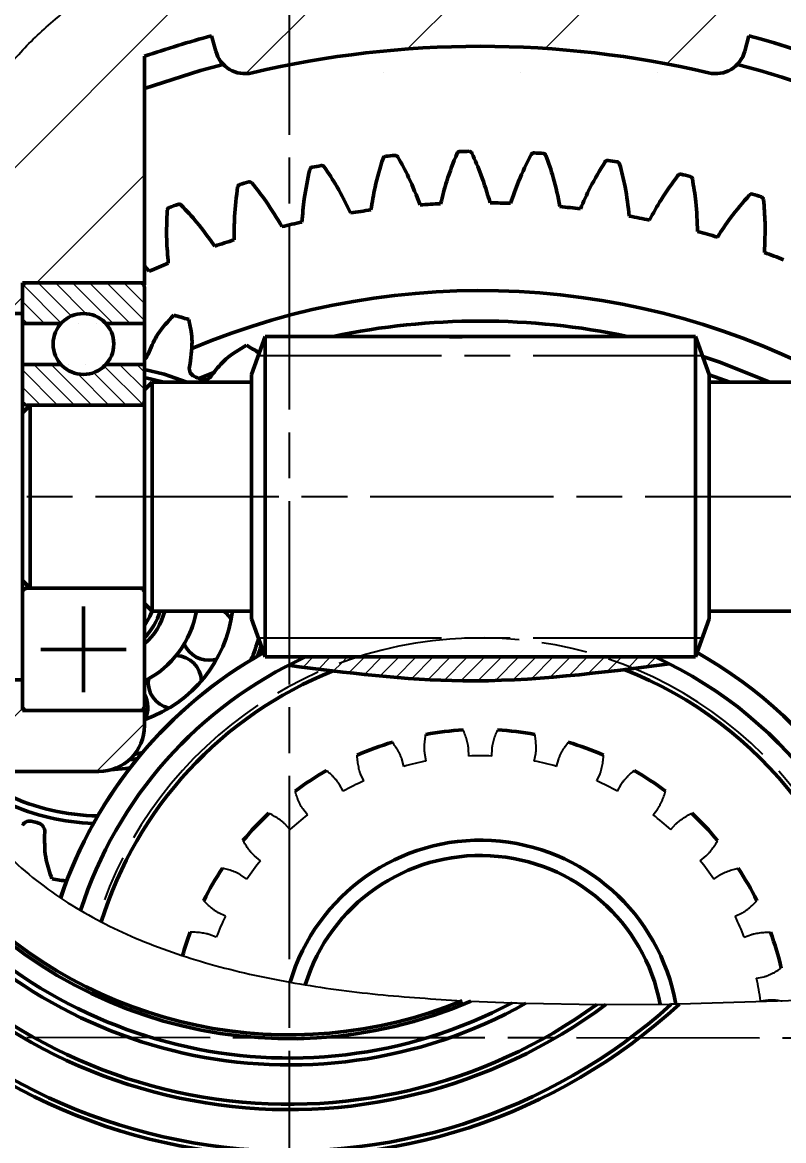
# Model space of a CAD drawing. Header units: millimetres. Extents: x 3338 to 4235, y 1659 to 2315.
# Drawn here: x 3585.8 to 3635.6, y 1794.8 to 1868.1 of the extents above; entities that cross this region are included whole.
import ezdxf

# ---------------------------------------------------------------- set-up
doc = ezdxf.new("R2010")
doc.units = ezdxf.units.MM
doc.linetypes.add('AM_ISO08W050', pattern=[18, 12, -1.5, 3, -1.5])
for name, color, linetype, lineweight in [('AM_5', 3, 'Continuous', 25), ('AM_7', 4, 'AM_ISO08W050', 25), ('AM_BOR', 7, 'Continuous', 50), ('CAXA0', 7, 'Continuous', 70), ('剖面线', 5, 'Continuous', 20)]:
    doc.layers.add(name, color=color, linetype=linetype, lineweight=lineweight)
doc.styles.add('工程字', font='gbenor.shx', dxfattribs={"width": 0.707, "bigfont": 'hztxt.shx'})
doc.dimstyles.new('AM_GB$0', dxfattribs={"dimtxt": 3.5, "dimasz": 2.5, "dimexe": 1, "dimexo": 1, "dimgap": 0.5, "dimtad": 1, "dimdsep": 46, "dimtxsty": '工程字', "dimcen": 0, "dimclrd": 256, "dimclre": 256, "dimclrt": 2, "dimadec": 0, "dimazin": 2, "dimtp": 0.1, "dimtm": 0.1, "dimtfac": 0.71, "dimtmove": 0, "dimatfit": 3, "dimfxl": 0, "dimlwd": -1, "dimlwe": -1, "dimarcsym": 0})

# ---------------------------------------------------------------- blocks, each defined once
blk = doc.blocks.new('*D12')
at = {"layer": 'AM_5', "transparency": 16777216}
for p, q in [((3584.774, 1850.988), (3578.852, 1850.988)), ((3579.852, 1848.488), (3579.852, 1825.488)), ((3584.774, 1822.988), (3578.852, 1822.988))]:
    blk.add_line(p, q, dxfattribs=at)
for points in [[(3579.435, 1848.488), (3580.268, 1848.488), (3579.852, 1850.988)], [(3579.435, 1825.488), (3580.268, 1825.488), (3579.852, 1822.988)]]:
    blk.add_solid(points, dxfattribs=at)
at = {"layer": 'Defpoints', "color": 0}
for p in [(3585.774, 1850.988), (3579.852, 1822.988), (3585.774, 1822.988)]:
    blk.add_point(p, dxfattribs=at)
at = {"layer": 'AM_5', "color": 2, "transparency": 16777216, "insert": (3576.852, 1836.988), "char_height": 5, "attachment_point": 5, "rotation": 90, "style": '工程字'}
blk.add_mtext('%%c28{}{\\C2; H7}', dxfattribs=at)
blk = doc.blocks.new('*D15')
at = {"layer": 'AM_5', "transparency": 16777216}
for p, q in [((3451.274, 1802.643), (3451.274, 1908.733)), ((3817.268, 1821.488), (3817.268, 1908.733)), ((3453.774, 1907.733), (3814.768, 1907.733))]:
    blk.add_line(p, q, dxfattribs=at)
for points in [[(3453.774, 1908.15), (3453.774, 1907.317), (3451.274, 1907.733)], [(3814.768, 1908.15), (3814.768, 1907.317), (3817.268, 1907.733)]]:
    blk.add_solid(points, dxfattribs=at)
at = {"layer": 'Defpoints', "color": 0}
for p in [(3817.268, 1907.733), (3817.268, 1820.488), (3451.274, 1801.643)]:
    blk.add_point(p, dxfattribs=at)
at = {"layer": 'AM_5', "color": 2, "transparency": 16777216, "insert": (3630.199, 1910.733), "char_height": 5, "attachment_point": 5, "style": '工程字'}
blk.add_mtext('366', dxfattribs=at)

msp = doc.modelspace()

# ---------------------------------------------------------------- hatches: boundary and pattern name
at = {"layer": '剖面线'}
h = msp.add_hatch(dxfattribs=at)
h.set_pattern_fill('ANSI31', color=256, scale=2, style=0)
h.set_pattern_definition([(45, (2624.3674, 1185.002), (-4.490128, 4.490128), [])])
edge = h.paths.add_edge_path(flags=0)
edge.add_line((3580.774, 1857.275), (3580.774, 1818.691))
edge.add_spline(control_points=[(3580.774, 1818.691), (3581.908, 1816.78), (3583.24, 1815.044), (3584.774, 1813.539)], knot_values=[0.088397, 0.088397, 0.088397, 0.088397, 0.108326, 0.108326, 0.108326, 0.108326], weights=[1, 1, 1, 1], degree=3, periodic=0)
edge.add_line((3584.774, 1813.539), (3584.774, 1818.988))
edge.add_line((3584.774, 1818.988), (3590.774, 1818.988))
edge.add_arc((3590.774, 1821.988), 3, 270, 360)
edge.add_line((3593.774, 1821.988), (3593.774, 1822.988))
edge.add_line((3593.774, 1822.988), (3585.774, 1822.988))
edge.add_line((3585.774, 1822.988), (3585.774, 1824.988))
edge.add_line((3585.774, 1824.988), (3583.774, 1824.988))
edge.add_line((3583.774, 1824.988), (3583.774, 1848.988))
edge.add_line((3583.774, 1848.988), (3585.774, 1848.988))
edge.add_line((3585.774, 1848.988), (3585.774, 1850.988))
edge.add_line((3585.774, 1850.988), (3593.774, 1850.988))
edge.add_line((3593.774, 1850.988), (3593.774, 1865.831))
edge.add_arc((3615.774, 1801.488), 68, 105, 108.8765, ccw=False)
edge.add_line((3598.174, 1867.171), (3598.441, 1866.176))
edge.add_arc((3600.373, 1866.694), 2, 195, 283.28942)
edge.add_arc((3615.774, 1801.488), 65, 76.71058, 103.28942, ccw=False)
edge.add_arc((3631.175, 1866.694), 2, 256.71058, 345)
edge.add_line((3633.107, 1866.176), (3633.374, 1867.171))
edge.add_arc((3615.774, 1801.488), 68, 51.88419, 75, ccw=False)
edge.add_line((3657.747, 1854.988), (3648.774, 1854.988))
edge.add_line((3648.774, 1854.988), (3648.774, 1848.988))
edge.add_line((3648.774, 1848.988), (3653.774, 1848.988))
edge.add_line((3653.774, 1848.988), (3653.774, 1850.988))
edge.add_line((3653.774, 1850.988), (3681.474, 1850.988))
edge.add_line((3681.474, 1850.988), (3681.474, 1851.888))
edge.add_line((3681.474, 1851.888), (3682.974, 1851.888))
edge.add_line((3682.974, 1851.888), (3682.974, 1850.988))
edge.add_line((3682.974, 1850.988), (3686.774, 1850.988))
edge.add_line((3686.774, 1850.988), (3686.774, 1854.988))
edge.add_line((3686.774, 1854.988), (3666.62, 1854.988))
edge.add_arc((3614.774, 1801.488), 74.5, 45.89951, 59.21122)
edge.add_line((3652.909, 1865.488), (3669.603, 1865.488))
edge.add_spline(control_points=[(3669.603, 1865.488), (3652.487, 1868.775), (3628.604, 1876.853), (3592.485, 1875.113), (3582.777, 1863.126), (3580.471, 1858.589)], knot_values=[0.690379, 0.690379, 0.690379, 0.690379, 0.839999, 0.930271, 0.973501, 0.973501, 0.973501, 0.973501], weights=[1, 1, 1, 1, 1, 1], degree=3, periodic=0)
edge.add_arc((3577.774, 1857.275), 3, 0, 25.9685, ccw=False)
h = msp.add_hatch(dxfattribs=at)
h.set_pattern_fill('ANSI31', color=256, scale=0.25, angle=90)
h.set_pattern_definition([(135, (2744.8456, 1452.5553), (-0.561266, -0.561266), [])])
edge = h.paths.add_edge_path()
edge.add_spline(control_points=[(3593.774, 1850.688), (3593.772, 1850.715), (3593.767, 1850.776), (3593.724, 1850.863), (3593.653, 1850.936), (3593.565, 1850.98), (3593.503, 1850.985), (3593.474, 1850.988)], knot_values=[0, 0, 0, 0, 0.173364, 0.388024, 0.602686, 0.817349, 1, 1, 1, 1], degree=3, periodic=0)
edge.add_line((3593.474, 1850.988), (3586.074, 1850.988))
edge.add_spline(control_points=[(3586.074, 1850.988), (3586.058, 1850.987), (3586.009, 1850.985), (3585.929, 1850.957), (3585.848, 1850.894), (3585.793, 1850.808), (3585.775, 1850.734), (3585.774, 1850.694), (3585.774, 1850.688)], knot_values=[0, 0, 0, 0, 0.099601, 0.314257, 0.528911, 0.743572, 0.958229, 1, 1, 1, 1], degree=3, periodic=0)
edge.add_line((3585.774, 1850.688), (3585.774, 1848.988))
edge.add_line((3585.774, 1848.988), (3585.774, 1848.321))
edge.add_line((3585.774, 1848.321), (3588.297, 1848.321))
edge.add_arc((3589.774, 1846.988), 1.99, 42.06856, 137.93144, ccw=False)
edge.add_line((3591.251, 1848.321), (3593.774, 1848.321))
edge.add_line((3593.774, 1848.321), (3593.774, 1850.688))
edge = h.paths.add_edge_path()
edge.add_line((3593.774, 1845.654), (3591.251, 1845.654))
edge.add_arc((3589.774, 1846.988), 1.99, 222.06856, 317.93144, ccw=False)
edge.add_line((3588.297, 1845.654), (3585.774, 1845.654))
edge.add_line((3585.774, 1845.654), (3585.774, 1843.288))
edge.add_spline(control_points=[(3585.774, 1843.288), (3585.775, 1843.266), (3585.779, 1843.21), (3585.815, 1843.125), (3585.883, 1843.049), (3585.973, 1842.998), (3586.04, 1842.991), (3586.074, 1842.988)], knot_values=[0, 0, 0, 0, 0.14166, 0.356349, 0.571042, 0.785732, 1, 1, 1, 1], degree=3, periodic=0)
edge.add_line((3586.074, 1842.988), (3593.474, 1842.988))
edge.add_spline(control_points=[(3593.474, 1842.988), (3593.485, 1842.988), (3593.529, 1842.99), (3593.605, 1843.012), (3593.689, 1843.07), (3593.749, 1843.154), (3593.772, 1843.231), (3593.774, 1843.276), (3593.774, 1843.288)], knot_values=[0, 0, 0, 0, 0.067689, 0.282335, 0.496981, 0.711638, 0.926291, 1, 1, 1, 1], degree=3, periodic=0)
edge.add_line((3593.774, 1843.288), (3593.774, 1845.654))
h = msp.add_hatch(dxfattribs=at)
h.set_pattern_fill('ANSI31', color=256, scale=0.25)
h.set_pattern_definition([(45, (2744.8456, 1452.5553), (-0.561266, 0.561266), [])])
edge = h.paths.add_edge_path()
edge.add_spline(control_points=[(3606.131, 1825.575), (3608.962, 1825.235), (3615.316, 1824.613), (3621.674, 1825.234), (3625.198, 1825.662)], knot_values=[2.945489, 2.945489, 2.945489, 2.945489, 11.47445, 22.081767, 22.081767, 22.081767, 22.081767], degree=3, periodic=0)
edge.add_spline(control_points=[(3625.198, 1825.662), (3625.406, 1825.687), (3625.614, 1825.713), (3625.823, 1825.738)], knot_values=[22.081767, 22.081767, 22.081767, 22.081767, 22.708207, 22.708207, 22.708207, 22.708207], degree=3, periodic=0)
edge.add_arc((3615.774, 1801.488), 26.25, 67.49235, 72.24637)
edge.add_line((3623.778, 1826.488), (3607.77, 1826.488))
edge.add_arc((3615.774, 1801.488), 26.25, 107.75363, 113.00394)
edge.add_spline(control_points=[(3605.516, 1825.65), (3605.721, 1825.625), (3605.926, 1825.6), (3606.131, 1825.575)], knot_values=[2.327716, 2.327716, 2.327716, 2.327716, 2.945489, 2.945489, 2.945489, 2.945489], degree=3, periodic=0)
edge = h.paths.add_edge_path()
edge.add_line((3607.77, 1826.488), (3604.317, 1826.488))
edge.add_arc((3615.774, 1801.488), 27.5, 114.62056, 117.21505)
edge.add_spline(control_points=[(3603.197, 1825.944), (3603.97, 1825.845), (3604.743, 1825.746), (3605.516, 1825.65)], knot_values=[0, 0, 0, 0, 2.327716, 2.327716, 2.327716, 2.327716], degree=3, periodic=0)
edge.add_arc((3615.774, 1801.488), 26.25, 107.75363, 113.00394, ccw=False)
edge = h.paths.add_edge_path()
edge.add_line((3627.231, 1826.488), (3623.778, 1826.488))
edge.add_arc((3615.774, 1801.488), 26.25, 67.49235, 72.24637, ccw=False)
edge.add_spline(control_points=[(3625.823, 1825.738), (3626.605, 1825.835), (3627.387, 1825.936), (3628.17, 1826.036)], knot_values=[22.708207, 22.708207, 22.708207, 22.708207, 25.06258, 25.06258, 25.06258, 25.06258], degree=3, periodic=0)
edge.add_arc((3615.774, 1801.488), 27.5, 63.20831, 65.37944)

# ---------------------------------------------------------------- linework, layer by layer
at = {"layer": 'AM_5'}
for p, q in [((3643.014, 1804.197), (3628.818, 1803.751)), ((3615.158, 1803.942), (3617.861, 1803.835)), ((3618.762, 1803.809), (3623.415, 1803.733)), ((3624.007, 1803.73), (3628.286, 1803.744))]:
    msp.add_line(p, q, dxfattribs=at)
for points, knots in [([(3583.624, 1863.671), (3584.287, 1864.498), (3585.603, 1866.141), (3588.385, 1868.776), (3592.128, 1871.332), (3596.986, 1873.368), (3602.195, 1874.657), (3608.784, 1875.458), (3616.606, 1875.503), (3622.546, 1874.903), (3625.487, 1874.606)], [0, 0, 0, 0, 0.0699512, 0.1388754, 0.2524098, 0.3671302, 0.4848994, 0.6057958, 0.8048084, 1, 1, 1, 1]), ([(3576.152, 1843.713), (3576.008, 1841.81), (3575.72, 1838.021), (3576.148, 1832.372), (3577.219, 1826.91), (3579.018, 1821.78), (3581.559, 1817.141), (3584.875, 1813.174), (3588.929, 1810.102), (3593.489, 1807.821), (3598.419, 1806.18), (3603.649, 1805.055), (3609.069, 1804.325), (3612.739, 1804.09), (3614.583, 1803.971)], [0, 0, 0, 0, 0.088897, 0.176963, 0.263153, 0.347791, 0.429404, 0.508517, 0.586968, 0.66475, 0.745281, 0.828568, 0.91388, 1, 1, 1, 1]), ([(3617.861, 1803.835), (3617.928, 1803.833), (3618.108, 1803.827), (3618.431, 1803.818), (3618.667, 1803.812), (3618.762, 1803.809)], [0, 0, 0, 0, 0.2643132, 0.7040079, 1, 1, 1, 1]), ([(3623.415, 1803.733), (3623.571, 1803.732), (3623.779, 1803.731), (3623.961, 1803.73), (3624.007, 1803.73)], [0, 0, 0, 0, 0.748609, 1, 1, 1, 1]), ([(3628.818, 1803.751), (3628.693, 1803.749), (3628.505, 1803.747), (3628.342, 1803.745), (3628.286, 1803.744)], [0, 0, 0, 0, 0.658902, 1, 1, 1, 1])]:
    msp.add_open_spline(points, degree=3, knots=knots, dxfattribs=at)
at = {"layer": 'AM_7'}
for p, q in [((3603.274, 1698.694), (3603.274, 1904.282)), ((3601.229, 1846.238), (3630.319, 1846.238)), ((3710.568, 1836.988), (3582.98, 1836.988)), ((3601.229, 1827.738), (3630.319, 1827.738)), ((3706.068, 1801.486), (3448.48, 1801.645))]:
    msp.add_line(p, q, dxfattribs=at)
msp.add_arc((3615.774, 1801.488), 26.25, 5.84634, 162.77216, dxfattribs=at)
at = {"layer": 'AM_BOR'}
for p, q in [((3598.441, 1866.176), (3598.174, 1867.171)), ((3633.374, 1867.171), (3633.107, 1866.176)), ((3593.774, 1865.831), (3593.774, 1850.988)), ((3594.09, 1851.761), (3593.774, 1852.113)), ((3593.774, 1850.988), (3585.774, 1850.988)), ((3585.774, 1850.988), (3585.774, 1848.988)), ((3593.474, 1850.988), (3586.074, 1850.988)), ((3593.774, 1850.988), (3593.774, 1850.858)), ((3585.774, 1850.688), (3585.774, 1848.321)), ((3593.774, 1848.321), (3593.774, 1850.688)), ((3585.774, 1848.988), (3583.774, 1848.988)), ((3585.774, 1848.321), (3588.297, 1848.321)), ((3585.774, 1845.654), (3585.774, 1848.321)), ((3591.251, 1848.321), (3593.774, 1848.321)), ((3593.774, 1845.654), (3593.774, 1848.321)), ((3600.774, 1844.988), (3601.684, 1847.488)), ((3629.864, 1847.488), (3601.684, 1847.488)), ((3601.684, 1847.488), (3601.684, 1826.488)), ((3630.774, 1844.988), (3629.864, 1847.488)), ((3629.864, 1847.488), (3629.864, 1826.488)), ((3594.077, 1846.483), (3593.998, 1846.274)), ((3630.345, 1846.165), (3631.474, 1845.788)), ((3631.474, 1845.788), (3634.748, 1844.488)), ((3588.297, 1845.654), (3585.774, 1845.654)), ((3585.774, 1845.654), (3585.774, 1843.288)), ((3593.774, 1845.654), (3591.251, 1845.654)), ((3593.774, 1843.288), (3593.774, 1845.654)), ((3596.72, 1845.488), (3596.764, 1845.707)), ((3597.342, 1844.723), (3598.313, 1845.121)), ((3598.252, 1845.047), (3598.119, 1844.867)), ((3600.774, 1844.988), (3600.774, 1828.988)), ((3630.774, 1844.988), (3630.774, 1828.988)), ((3595.041, 1844.488), (3593.774, 1844.8)), ((3594.274, 1844.488), (3593.774, 1843.988)), ((3600.774, 1844.488), (3594.274, 1844.488)), ((3594.274, 1844.488), (3594.274, 1836.988)), ((3631.14, 1844.845), (3630.774, 1844.971)), ((3653.274, 1844.488), (3630.774, 1844.488)), ((3632.114, 1844.488), (3631.14, 1844.845)), ((3593.774, 1836.988), (3593.774, 1843.988)), ((3585.774, 1842.488), (3585.774, 1843.288)), ((3586.274, 1842.988), (3585.774, 1842.488)), ((3586.074, 1842.988), (3593.474, 1842.988)), ((3593.774, 1842.988), (3586.274, 1842.988)), ((3586.274, 1842.988), (3586.274, 1836.988)), ((3585.774, 1842.488), (3585.774, 1831.488)), ((3585.774, 1836.988), (3585.774, 1842.488)), ((3585.774, 1831.488), (3585.774, 1836.988)), ((3586.274, 1836.988), (3586.274, 1830.988)), ((3593.774, 1829.988), (3593.774, 1836.988)), ((3594.274, 1836.988), (3594.274, 1829.488)), ((3585.774, 1830.688), (3585.774, 1831.488)), ((3585.774, 1831.488), (3586.274, 1830.988)), ((3586.074, 1831.1), (3586.074, 1830.988)), ((3585.774, 1830.688), (3585.774, 1828.321)), ((3593.474, 1830.988), (3586.074, 1830.988)), ((3586.274, 1830.988), (3593.774, 1830.988)), ((3593.774, 1828.321), (3593.774, 1830.688)), ((3589.774, 1829.788), (3589.774, 1824.188)), ((3593.774, 1829.988), (3594.274, 1829.488)), ((3594.274, 1829.488), (3600.774, 1829.488)), ((3600.774, 1828.988), (3601.684, 1826.488)), ((3630.774, 1828.988), (3629.864, 1826.488)), ((3630.774, 1829.488), (3653.274, 1829.488)), ((3585.774, 1825.655), (3585.774, 1828.321)), ((3593.774, 1825.655), (3593.774, 1828.321)), ((3596.95, 1828.582), (3596.833, 1828.26)), ((3586.974, 1826.988), (3592.574, 1826.988)), ((3598.296, 1826.299), (3598.484, 1826.343)), ((3629.864, 1826.488), (3601.684, 1826.488)), ((3585.774, 1825.655), (3585.774, 1823.288)), ((3593.774, 1823.288), (3593.774, 1825.655)), ((3583.774, 1824.988), (3585.774, 1824.988)), ((3585.774, 1824.988), (3585.774, 1822.988)), ((3593.774, 1823.135), (3593.774, 1822.988)), ((3585.774, 1822.988), (3593.774, 1822.988)), ((3586.074, 1822.988), (3593.474, 1822.988)), ((3593.774, 1822.988), (3593.774, 1821.988)), ((3593.107, 1820.101), (3593.641, 1820.226)), ((3593.32, 1819.84), (3592.862, 1819.749)), ((3590.774, 1818.988), (3584.774, 1818.988)), ((3587.244, 1815.024), (3587.23, 1814.8))]:
    msp.add_line(p, q, dxfattribs=at)
at = {"layer": 'AM_BOR', "flags": 128}
for points in [[(3598.935, 1865.304), (3597.445, 1864.892), (3593.774, 1863.713)], [(3616.55, 1847.481), (3615.384, 1847.486), (3613.777, 1847.444)], [(3596.558, 1844.488), (3595.054, 1845.005), (3593.774, 1845.31)], [(3593.774, 1828.526), (3594.125, 1829.13), (3594.275, 1829.519)], [(3599.457, 1828.977), (3599.121, 1829.358), (3598.947, 1829.488)], [(3592.841, 1819.238), (3592.548, 1819.193), (3591.577, 1819.097)]]:
    msp.add_lwpolyline(points, dxfattribs=at)
at = {"layer": 'AM_BOR'}
msp.add_circle((3589.774, 1846.988), 1.99, dxfattribs=at)
for centre, radius, start, end in [((3603.274, 1801.488), 90, 98.95921, 171.04079), ((3603.274, 1801.488), 90, 46.02944, 81.04079), ((3603.274, 1801.488), 89, 98.95921, 171.04079), ((3603.274, 1801.488), 89, 47.07761, 81.04079), ((3603.274, 1801.488), 84.295, 53.19993, 3.82866), ((3603.274, 1801.488), 83.295, 54.84184, 3.70205), ((3603.274, 1801.488), 81.085, 59.10371, 185.01442), ((3603.274, 1801.488), 80.793, 59.74822, 185.01442), ((3603.274, 1801.488), 77.125, 70.29735, 185.25574), ((3603.274, 1801.488), 76.418, 73.10155, 185.25574), ((3615.774, 1801.488), 68, 105, 108.8765), ((3615.774, 1801.488), 68, 51.88419, 75), ((3615.774, 1801.488), 65, 76.71058, 103.28942), ((3600.373, 1866.694), 2, 195, 283.28942), ((3631.175, 1866.694), 2, 256.71058, 345), ((3615.774, 1801.488), 66, 54.15519, 75.21817), ((3609.593, 1859.082), 0.2, 96.12546, 161.6788), ((3615.774, 1801.488), 58.125, 95.52645, 96.12546), ((3610.195, 1859.144), 0.2, 29.9731, 95.52645), ((3614.434, 1859.397), 0.2, 91.32546, 156.8788), ((3615.774, 1801.488), 58.125, 90.72645, 91.32546), ((3615.04, 1859.408), 0.2, 25.1731, 90.72645), ((3619.284, 1859.306), 0.2, 86.52546, 152.0788), ((3615.774, 1801.488), 58.125, 85.92645, 86.52546), ((3619.889, 1859.267), 0.2, 20.3731, 85.92645), ((3624.11, 1858.81), 0.2, 81.72546, 147.2788), ((3615.774, 1801.488), 58.125, 81.12645, 81.72546), ((3624.709, 1858.72), 0.2, 15.5731, 81.12645), ((3604.795, 1858.363), 0.2, 100.92546, 166.4788), ((3615.774, 1801.488), 58.125, 100.32645, 100.92546), ((3605.391, 1858.475), 0.2, 34.7731, 100.32645), ((3600.075, 1857.245), 0.2, 105.72546, 171.2788), ((3615.774, 1801.488), 58.125, 105.12645, 105.72546), ((3600.658, 1857.406), 0.2, 39.5731, 105.12645), ((3628.878, 1857.911), 0.2, 76.92546, 142.4788), ((3615.774, 1801.488), 58.125, 76.32645, 76.92546), ((3629.467, 1857.771), 0.2, 10.7731, 76.32645), ((3633.553, 1856.617), 0.2, 72.12546, 137.6788), ((3615.774, 1801.488), 58.125, 71.52645, 72.12546), ((3615.774, 1801.488), 58.125, 109.92645, 110.52546), ((3596.032, 1855.945), 0.2, 44.3731, 109.92645), ((3615.774, 1801.488), 54.75, 92.71976, 94.13214), ((3615.774, 1801.488), 54.75, 87.91976, 89.33214), ((3615.774, 1801.488), 54.75, 83.11976, 84.53214), ((3634.128, 1856.428), 0.2, 5.9731, 71.52645), ((3595.464, 1855.736), 0.2, 110.52546, 176.0788), ((3615.774, 1801.488), 54.75, 97.51976, 98.93214), ((3615.774, 1801.488), 54.75, 78.31976, 79.73214), ((3615.774, 1801.488), 54.75, 102.31976, 103.73214), ((3615.774, 1801.488), 54.75, 107.11976, 108.53214), ((3615.774, 1801.488), 54.75, 73.51976, 74.93214), ((3615.774, 1801.488), 54.75, 68.71976, 70.13214), ((3615.774, 1801.488), 54.75, 111.91976, 113.33214), ((3615.774, 1801.488), 49, 61.34811, 112.68605), ((3590.94, 1830.58), 18.9, 72.35007, 75.43239), ((3615.774, 1801.488), 47, 78.15933, 101.84097), ((3590.94, 1830.58), 18.9, 56.80856, 59.78022), ((3593.465, 1846.475), 0.57, 302.79901, 339.2728), ((3597.278, 1845.374), 0.57, 168.50967, 246.80981), ((3590.94, 1830.58), 15.525, 65.32114, 66.80915), ((3597.66, 1845.205), 0.57, 245.32048, 323.62062), ((3603.274, 1831.488), 29.75, 155.73657, 292.34149), ((3590.94, 1830.58), 6.333, 296.58154, 350.07168), ((3590.94, 1830.58), 4, 315.11266, 344.16074), ((3590.94, 1830.58), 4, 315.11266, 344.16074), ((3590.94, 1830.58), 4.3, 311.22867, 345.29175), ((3590.94, 1830.58), 8.667, 289.34272, 352.7631), ((3590.94, 1830.58), 10.7, 336.35022, 344.36558), ((3615.774, 1801.488), 29, 119.30674, 161.46523), ((3615.774, 1801.488), 29, 119.30674, 161.43279), ((3597.99, 1828.022), 1.75, 203.0521, 280.06284), ((3590.94, 1830.58), 11, 338.47641, 342.24022), ((3615.774, 1801.488), 29, 5.50615, 60.69327), ((3615.774, 1801.488), 27.5, 114.62056, 162.22024), ((3595.767, 1824.84), 1.75, 2.82895, 87.07357), ((3615.774, 1801.488), 27.5, 5.66573, 65.37944), ((3615.774, 1801.43), 26, 111.77037, 162.75885), ((3615.774, 1801.43), 26, 6.01345, 68.74799), ((3595.767, 1824.84), 1.75, 173.0521, 257.06548), ((3592.25, 1823.195), 1.75, 333.0602, 29.47341), ((3590.774, 1821.988), 3, 270, 0), ((3615.774, 1801.488), 20.25, 93.17909, 100.15424), ((3615.774, 1801.488), 20.25, 79.84576, 86.82091), ((3615.774, 1801.488), 20.25, 106.51242, 113.48758), ((3615.774, 1801.488), 20.25, 66.51242, 73.48758), ((3615.774, 1801.488), 20.25, 119.84576, 126.82091), ((3615.774, 1801.488), 20.25, 53.17909, 60.15424), ((3590.94, 1830.58), 14.5, 244.83398, 269.10509), ((3590.94, 1830.58), 15, 245.72807, 268.06209), ((3586.274, 1815.176), 0.57, 73.14657, 151.44671), ((3590.94, 1830.58), 15.525, 253.14723, 254.63523), ((3615.774, 1801.488), 20.25, 133.17909, 140.15424), ((3615.774, 1801.488), 20.25, 39.84576, 46.82091), ((3586.675, 1815.06), 0.57, 356.33575, 74.6359), ((3603.274, 1831.488), 30, 214.72923, 293.33646), ((3615.774, 1801.488), 13, 10.01145, 163.47097), ((3603.274, 1831.488), 31.264, 214.97704, 297.81175), ((3615.774, 1801.488), 12, 10.82688, 162.90505), ((3603.274, 1831.488), 31.717, 215.42744, 299.22941), ((3615.774, 1801.488), 20.25, 146.51242, 153.48758), ((3615.774, 1801.488), 20.25, 26.51242, 33.48758), ((3603.274, 1831.488), 34.646, 215.01875, 306.75667), ((3603.274, 1831.488), 34.293, 215.01875, 305.96784), ((3590.94, 1830.58), 18.9, 260.17615, 263.25848), ((3603.274, 1831.488), 37.707, 214.65071, 312.6428), ((3603.274, 1831.488), 37.354, 214.65071, 312.03601), ((3615.774, 1801.488), 20.25, 159.84576, 164.42566), ((3615.774, 1801.488), 20.25, 13.17909, 20.15424)]:
    msp.add_arc(centre, radius, start, end, dxfattribs=at)
for points, knots in [([(3609.403, 1859.145), (3609.214, 1858.524), (3608.877, 1857.414), (3608.691, 1856.27), (3608.609, 1855.767)], [0, 0, 0, 0, 0.559983, 1, 1, 1, 1]), ([(3611.829, 1856.096), (3611.594, 1856.701), (3611.174, 1857.782), (3610.615, 1858.797), (3610.369, 1859.244)], [0, 0, 0, 0, 0.559957, 1, 1, 1, 1]), ([(3614.25, 1859.476), (3614.01, 1858.873), (3613.581, 1857.795), (3613.3, 1856.671), (3613.176, 1856.176)], [0, 0, 0, 0, 0.559983, 1, 1, 1, 1]), ([(3616.412, 1856.234), (3616.229, 1856.857), (3615.901, 1857.969), (3615.428, 1859.028), (3615.221, 1859.493)], [0, 0, 0, 0, 0.559958, 1, 1, 1, 1]), ([(3619.108, 1859.4), (3618.818, 1858.819), (3618.301, 1857.781), (3617.926, 1856.684), (3617.761, 1856.202)], [0, 0, 0, 0, 0.559983, 1, 1, 1, 1]), ([(3620.991, 1855.989), (3620.86, 1856.625), (3620.627, 1857.76), (3620.244, 1858.855), (3620.076, 1859.336)], [0, 0, 0, 0, 0.559957, 1, 1, 1, 1]), ([(3623.942, 1858.918), (3623.605, 1858.363), (3623.002, 1857.372), (3622.537, 1856.311), (3622.333, 1855.844)], [0, 0, 0, 0, 0.559983, 1, 1, 1, 1]), ([(3604.601, 1858.41), (3604.465, 1857.775), (3604.222, 1856.641), (3604.132, 1855.486), (3604.092, 1854.977)], [0, 0, 0, 0, 0.559983, 1, 1, 1, 1]), ([(3607.273, 1855.574), (3606.988, 1856.157), (3606.48, 1857.199), (3605.837, 1858.164), (3605.555, 1858.589)], [0, 0, 0, 0, 0.559957, 1, 1, 1, 1]), ([(3625.533, 1855.361), (3625.456, 1856.006), (3625.319, 1857.157), (3625.029, 1858.279), (3624.902, 1858.773)], [0, 0, 0, 0, 0.559957, 1, 1, 1, 1]), ([(3602.777, 1854.673), (3602.445, 1855.23), (3601.851, 1856.226), (3601.13, 1857.134), (3600.813, 1857.533)], [0, 0, 0, 0, 0.559958, 1, 1, 1, 1]), ([(3628.719, 1858.033), (3628.336, 1857.508), (3627.653, 1856.572), (3627.101, 1855.553), (3626.858, 1855.104)], [0, 0, 0, 0, 0.559983, 1, 1, 1, 1]), ([(3630.007, 1854.355), (3629.984, 1855.004), (3629.943, 1856.163), (3629.749, 1857.306), (3629.663, 1857.809)], [0, 0, 0, 0, 0.559957, 1, 1, 1, 1]), ([(3599.877, 1857.275), (3599.794, 1856.631), (3599.647, 1855.481), (3599.654, 1854.322), (3599.657, 1853.812)], [0, 0, 0, 0, 0.5599833, 1, 1, 1, 1]), ([(3633.405, 1856.752), (3632.98, 1856.261), (3632.221, 1855.384), (3631.585, 1854.415), (3631.306, 1853.989)], [0, 0, 0, 0, 0.5599827, 1, 1, 1, 1]), ([(3598.372, 1853.399), (3597.994, 1853.927), (3597.319, 1854.869), (3596.525, 1855.713), (3596.175, 1856.085)], [0, 0, 0, 0, 0.559957, 1, 1, 1, 1]), ([(3634.381, 1852.979), (3634.412, 1853.628), (3634.469, 1854.786), (3634.371, 1855.941), (3634.327, 1856.449)], [0, 0, 0, 0, 0.559958, 1, 1, 1, 1]), ([(3595.265, 1855.749), (3595.236, 1855.101), (3595.186, 1853.942), (3595.29, 1852.788), (3595.335, 1852.28)], [0, 0, 0, 0, 0.5599824, 1, 1, 1, 1]), ([(3585.774, 1850.688), (3585.774, 1850.694), (3585.775, 1850.734), (3585.793, 1850.808), (3585.848, 1850.894), (3585.929, 1850.957), (3586.009, 1850.985), (3586.058, 1850.987), (3586.074, 1850.988)], [0, 0, 0, 0, 0.041771, 0.256428, 0.471089, 0.685743, 0.900399, 1, 1, 1, 1]), ([(3593.474, 1850.988), (3593.503, 1850.985), (3593.565, 1850.98), (3593.653, 1850.936), (3593.724, 1850.863), (3593.767, 1850.776), (3593.772, 1850.715), (3593.774, 1850.688)], [0, 0, 0, 0, 0.182651, 0.397314, 0.611976, 0.826636, 1, 1, 1, 1]), ([(3595.694, 1848.872), (3595.315, 1848.477), (3594.639, 1847.77), (3594.249, 1846.876), (3594.077, 1846.483)], [0, 0, 0, 0, 0.559844, 1, 1, 1, 1]), ([(3596.764, 1845.707), (3596.838, 1846.249), (3596.971, 1847.218), (3596.762, 1848.171), (3596.67, 1848.59)], [0, 0, 0, 0, 0.559696, 1, 1, 1, 1]), ([(3600.453, 1846.911), (3599.982, 1846.633), (3599.14, 1846.135), (3598.523, 1845.379), (3598.252, 1845.047)], [0, 0, 0, 0, 0.559845, 1, 1, 1, 1]), ([(3586.074, 1842.988), (3586.04, 1842.991), (3585.973, 1842.998), (3585.883, 1843.049), (3585.815, 1843.125), (3585.779, 1843.21), (3585.775, 1843.266), (3585.774, 1843.288)], [0, 0, 0, 0, 0.214268, 0.428958, 0.643651, 0.85834, 1, 1, 1, 1]), ([(3593.774, 1843.288), (3593.774, 1843.276), (3593.772, 1843.231), (3593.749, 1843.154), (3593.689, 1843.07), (3593.605, 1843.012), (3593.529, 1842.99), (3593.485, 1842.988), (3593.474, 1842.988)], [0, 0, 0, 0, 0.073709, 0.288362, 0.503019, 0.717665, 0.932311, 1, 1, 1, 1]), ([(3585.774, 1830.688), (3585.774, 1830.7), (3585.776, 1830.745), (3585.799, 1830.822), (3585.859, 1830.905), (3585.943, 1830.964), (3586.019, 1830.986), (3586.063, 1830.988), (3586.074, 1830.988)], [0, 0, 0, 0, 0.0737087, 0.2883646, 0.5030151, 0.7176681, 0.932312, 1, 1, 1, 1]), ([(3593.474, 1830.988), (3593.508, 1830.985), (3593.575, 1830.978), (3593.665, 1830.926), (3593.733, 1830.85), (3593.769, 1830.766), (3593.772, 1830.71), (3593.774, 1830.688)], [0, 0, 0, 0, 0.214269, 0.428956, 0.643646, 0.858339, 1, 1, 1, 1]), ([(3586.074, 1822.988), (3586.045, 1822.99), (3585.983, 1822.996), (3585.895, 1823.04), (3585.824, 1823.113), (3585.781, 1823.2), (3585.776, 1823.261), (3585.774, 1823.288)], [0, 0, 0, 0, 0.18265, 0.397311, 0.611975, 0.826637, 1, 1, 1, 1]), ([(3593.774, 1823.288), (3593.774, 1823.281), (3593.773, 1823.241), (3593.755, 1823.168), (3593.7, 1823.082), (3593.619, 1823.019), (3593.539, 1822.991), (3593.49, 1822.989), (3593.474, 1822.988)], [0, 0, 0, 0, 0.041775, 0.256432, 0.471088, 0.685743, 0.900399, 1, 1, 1, 1]), ([(3587.23, 1814.8), (3587.23, 1814.253), (3587.231, 1813.275), (3587.567, 1812.36), (3587.715, 1811.957)], [0, 0, 0, 0, 0.559695, 1, 1, 1, 1])]:
    msp.add_open_spline(points, degree=3, knots=knots, dxfattribs=at)
msp.add_spline([(3603.197, 1825.944), (3614.627, 1824.927), (3628.17, 1826.036)], degree=3, dxfattribs=at)
at = {"layer": 'CAXA0', "linetype": 'Continuous', "lineweight": 25}
for p, q in [((3612.237, 1819.672), (3612.14, 1820.166)), ((3615.022, 1819.998), (3615.002, 1820.501)), ((3616.525, 1819.998), (3616.546, 1820.501)), ((3619.311, 1819.672), (3619.408, 1820.166)), ((3610.774, 1819.325), (3610.638, 1819.81)), ((3620.774, 1819.325), (3620.91, 1819.81)), ((3608.138, 1818.366), (3607.931, 1818.825)), ((3623.41, 1818.366), (3623.617, 1818.825)), ((3606.795, 1817.692), (3606.551, 1818.132)), ((3624.753, 1817.692), (3624.997, 1818.132)), ((3604.452, 1816.15), (3604.144, 1816.549)), ((3627.096, 1816.15), (3627.404, 1816.549)), ((3603.3, 1815.184), (3602.961, 1815.557)), ((3628.247, 1815.184), (3628.587, 1815.557)), ((3601.376, 1813.144), (3600.984, 1813.461)), ((3630.172, 1813.144), (3630.564, 1813.461)), ((3600.478, 1811.938), (3600.062, 1812.223)), ((3631.07, 1811.938), (3631.486, 1812.223)), ((3599.076, 1809.509), (3598.622, 1809.727)), ((3632.472, 1809.509), (3632.926, 1809.727)), ((3598.48, 1808.129), (3598.01, 1808.31)), ((3633.068, 1808.129), (3633.538, 1808.31)), ((3633.872, 1805.442), (3634.364, 1805.55)), ((3634.133, 1803.962), (3634.632, 1804.029))]:
    msp.add_line(p, q, dxfattribs=at)
for start, end in [(101.00843, 105.65823), (87.6751, 92.3249), (74.34177, 78.99157), (114.34177, 118.99157), (61.00843, 65.65823), (127.6751, 132.3249), (47.6751, 52.3249), (141.00843, 145.65823), (34.34177, 38.99157), (154.34177, 158.99157), (21.00843, 25.65823), (7.6751, 12.3249)]:
    msp.add_arc((3615.774, 1801.488), 18.525, start, end, dxfattribs=at)
for points, knots in [([(3615.002, 1820.501), (3615.002, 1820.501), (3614.998, 1820.553), (3614.991, 1820.602), (3614.974, 1820.713), (3614.942, 1820.858), (3614.895, 1821.036), (3614.821, 1821.273), (3614.739, 1821.497), (3614.671, 1821.66), (3614.651, 1821.707)], [0, 0, 0, 0, 0.044947, 0.090004, 0.180432, 0.362546, 0.546364, 0.73188, 1.10795, 1.261335, 1.261335, 1.261335, 1.261335]), ([(3616.546, 1820.501), (3616.546, 1820.501), (3616.55, 1820.553), (3616.557, 1820.602), (3616.574, 1820.713), (3616.606, 1820.858), (3616.653, 1821.036), (3616.727, 1821.273), (3616.809, 1821.497), (3616.877, 1821.66), (3616.897, 1821.707)], [0, 0, 0, 0, 0.044947, 0.090004, 0.180432, 0.362546, 0.546364, 0.73188, 1.10795, 1.261335, 1.261335, 1.261335, 1.261335]), ([(3610.638, 1819.81), (3610.638, 1819.81), (3610.622, 1819.86), (3610.604, 1819.906), (3610.562, 1820.01), (3610.497, 1820.144), (3610.41, 1820.307), (3610.284, 1820.52), (3610.152, 1820.719), (3610.049, 1820.862), (3610.018, 1820.903)], [0, 0, 0, 0, 0.044947, 0.090004, 0.180432, 0.362546, 0.546364, 0.73188, 1.10795, 1.261335, 1.261335, 1.261335, 1.261335]), ([(3612.14, 1820.166), (3612.14, 1820.166), (3612.132, 1820.218), (3612.128, 1820.267), (3612.119, 1820.379), (3612.117, 1820.527), (3612.121, 1820.712), (3612.138, 1820.96), (3612.167, 1821.196), (3612.195, 1821.37), (3612.204, 1821.421)], [0, 0, 0, 0, 0.044947, 0.090004, 0.180432, 0.362546, 0.546364, 0.73188, 1.10795, 1.261335, 1.261335, 1.261335, 1.261335]), ([(3619.408, 1820.166), (3619.408, 1820.166), (3619.416, 1820.218), (3619.42, 1820.267), (3619.429, 1820.379), (3619.431, 1820.527), (3619.426, 1820.712), (3619.41, 1820.96), (3619.381, 1821.196), (3619.353, 1821.37), (3619.344, 1821.421)], [0, 0, 0, 0, 0.044947, 0.090004, 0.180432, 0.362546, 0.546364, 0.73188, 1.10795, 1.261335, 1.261335, 1.261335, 1.261335]), ([(3620.91, 1819.81), (3620.91, 1819.81), (3620.926, 1819.86), (3620.944, 1819.906), (3620.986, 1820.01), (3621.051, 1820.144), (3621.138, 1820.307), (3621.264, 1820.52), (3621.396, 1820.719), (3621.499, 1820.862), (3621.529, 1820.903)], [0, 0, 0, 0, 0.044947, 0.090004, 0.180432, 0.362546, 0.546364, 0.73188, 1.10795, 1.261335, 1.261335, 1.261335, 1.261335]), ([(3607.931, 1818.825), (3607.931, 1818.825), (3607.911, 1818.873), (3607.895, 1818.92), (3607.861, 1819.027), (3607.824, 1819.171), (3607.786, 1819.352), (3607.746, 1819.596), (3607.719, 1819.833), (3607.706, 1820.009), (3607.703, 1820.06)], [0, 0, 0, 0, 0.044947, 0.090004, 0.180432, 0.362546, 0.546364, 0.73188, 1.10795, 1.261335, 1.261335, 1.261335, 1.261335]), ([(3623.617, 1818.825), (3623.617, 1818.825), (3623.637, 1818.873), (3623.653, 1818.92), (3623.687, 1819.027), (3623.724, 1819.171), (3623.761, 1819.352), (3623.802, 1819.596), (3623.829, 1819.833), (3623.841, 1820.009), (3623.845, 1820.06)], [0, 0, 0, 0, 0.044947, 0.090004, 0.180432, 0.362546, 0.546364, 0.73188, 1.10795, 1.261335, 1.261335, 1.261335, 1.261335]), ([(3606.551, 1818.132), (3606.551, 1818.132), (3606.524, 1818.176), (3606.496, 1818.217), (3606.431, 1818.309), (3606.337, 1818.424), (3606.215, 1818.562), (3606.043, 1818.741), (3605.869, 1818.904), (3605.735, 1819.019), (3605.696, 1819.052)], [0, 0, 0, 0, 0.044947, 0.090004, 0.180432, 0.362546, 0.546364, 0.73188, 1.10795, 1.261335, 1.261335, 1.261335, 1.261335]), ([(3624.997, 1818.132), (3624.997, 1818.132), (3625.024, 1818.176), (3625.052, 1818.217), (3625.117, 1818.309), (3625.211, 1818.424), (3625.333, 1818.562), (3625.505, 1818.741), (3625.679, 1818.904), (3625.813, 1819.019), (3625.852, 1819.052)], [0, 0, 0, 0, 0.044947, 0.090004, 0.180432, 0.362546, 0.546364, 0.73188, 1.10795, 1.261335, 1.261335, 1.261335, 1.261335]), ([(3604.144, 1816.549), (3604.144, 1816.549), (3604.114, 1816.591), (3604.088, 1816.633), (3604.03, 1816.729), (3603.961, 1816.861), (3603.882, 1817.028), (3603.786, 1817.257), (3603.705, 1817.481), (3603.653, 1817.649), (3603.638, 1817.698)], [0, 0, 0, 0, 0.044947, 0.090004, 0.180432, 0.362546, 0.546364, 0.73188, 1.10795, 1.261335, 1.261335, 1.261335, 1.261335]), ([(3627.404, 1816.549), (3627.404, 1816.549), (3627.434, 1816.591), (3627.46, 1816.633), (3627.518, 1816.729), (3627.587, 1816.861), (3627.666, 1817.028), (3627.762, 1817.257), (3627.843, 1817.481), (3627.895, 1817.649), (3627.91, 1817.698)], [0, 0, 0, 0, 0.044947, 0.090004, 0.180432, 0.362546, 0.546364, 0.73188, 1.10795, 1.261335, 1.261335, 1.261335, 1.261335]), ([(3602.961, 1815.557), (3602.961, 1815.557), (3602.925, 1815.593), (3602.888, 1815.627), (3602.803, 1815.7), (3602.686, 1815.791), (3602.535, 1815.898), (3602.326, 1816.032), (3602.119, 1816.15), (3601.963, 1816.232), (3601.917, 1816.255)], [0, 0, 0, 0, 0.044947, 0.090004, 0.180432, 0.362546, 0.546364, 0.73188, 1.10795, 1.261335, 1.261335, 1.261335, 1.261335]), ([(3628.587, 1815.557), (3628.587, 1815.557), (3628.623, 1815.593), (3628.66, 1815.627), (3628.744, 1815.7), (3628.862, 1815.791), (3629.013, 1815.898), (3629.222, 1816.032), (3629.428, 1816.15), (3629.585, 1816.232), (3629.631, 1816.255)], [0, 0, 0, 0, 0.044947, 0.090004, 0.180432, 0.362546, 0.546364, 0.73188, 1.10795, 1.261335, 1.261335, 1.261335, 1.261335]), ([(3600.984, 1813.461), (3600.984, 1813.461), (3600.945, 1813.495), (3600.91, 1813.53), (3600.831, 1813.61), (3600.734, 1813.722), (3600.619, 1813.867), (3600.473, 1814.067), (3600.342, 1814.267), (3600.252, 1814.418), (3600.227, 1814.463)], [0, 0, 0, 0, 0.044947, 0.090004, 0.180432, 0.362546, 0.546364, 0.73188, 1.10795, 1.261335, 1.261335, 1.261335, 1.261335]), ([(3630.564, 1813.461), (3630.564, 1813.461), (3630.603, 1813.495), (3630.638, 1813.53), (3630.717, 1813.61), (3630.814, 1813.722), (3630.929, 1813.867), (3631.075, 1814.067), (3631.206, 1814.267), (3631.296, 1814.418), (3631.321, 1814.463)], [0, 0, 0, 0, 0.044947, 0.090004, 0.180432, 0.362546, 0.546364, 0.73188, 1.10795, 1.261335, 1.261335, 1.261335, 1.261335]), ([(3600.062, 1812.223), (3600.062, 1812.223), (3600.018, 1812.25), (3599.975, 1812.274), (3599.875, 1812.326), (3599.74, 1812.387), (3599.569, 1812.456), (3599.335, 1812.539), (3599.106, 1812.606), (3598.935, 1812.649), (3598.885, 1812.661)], [0, 0, 0, 0, 0.044947, 0.090004, 0.180432, 0.362546, 0.546364, 0.73188, 1.10795, 1.261335, 1.261335, 1.261335, 1.261335]), ([(3631.486, 1812.223), (3631.486, 1812.223), (3631.53, 1812.25), (3631.573, 1812.274), (3631.672, 1812.326), (3631.808, 1812.387), (3631.979, 1812.456), (3632.213, 1812.539), (3632.442, 1812.606), (3632.613, 1812.649), (3632.663, 1812.661)], [0, 0, 0, 0, 0.044947, 0.090004, 0.180432, 0.362546, 0.546364, 0.73188, 1.10795, 1.261335, 1.261335, 1.261335, 1.261335]), ([(3598.622, 1809.727), (3598.622, 1809.727), (3598.576, 1809.751), (3598.534, 1809.777), (3598.438, 1809.837), (3598.318, 1809.924), (3598.173, 1810.038), (3597.984, 1810.199), (3597.811, 1810.364), (3597.689, 1810.49), (3597.653, 1810.527)], [0, 0, 0, 0, 0.044947, 0.090004, 0.180432, 0.362546, 0.546364, 0.73188, 1.10795, 1.261335, 1.261335, 1.261335, 1.261335]), ([(3632.926, 1809.727), (3632.926, 1809.727), (3632.972, 1809.751), (3633.014, 1809.777), (3633.109, 1809.837), (3633.23, 1809.924), (3633.375, 1810.038), (3633.564, 1810.199), (3633.737, 1810.364), (3633.859, 1810.49), (3633.894, 1810.527)], [0, 0, 0, 0, 0.044947, 0.090004, 0.180432, 0.362546, 0.546364, 0.73188, 1.10795, 1.261335, 1.261335, 1.261335, 1.261335]), ([(3598.01, 1808.31), (3598.01, 1808.31), (3597.961, 1808.327), (3597.913, 1808.34), (3597.804, 1808.368), (3597.659, 1808.396), (3597.476, 1808.423), (3597.229, 1808.45), (3596.991, 1808.463), (3596.815, 1808.465), (3596.764, 1808.465)], [0, 0, 0, 0, 0.044947, 0.090004, 0.180432, 0.362546, 0.546364, 0.73188, 1.10795, 1.261335, 1.261335, 1.261335, 1.261335]), ([(3633.538, 1808.31), (3633.538, 1808.31), (3633.587, 1808.327), (3633.635, 1808.34), (3633.743, 1808.368), (3633.889, 1808.396), (3634.072, 1808.423), (3634.318, 1808.45), (3634.557, 1808.463), (3634.733, 1808.465), (3634.784, 1808.465)], [0, 0, 0, 0, 0.044947, 0.090004, 0.180432, 0.362546, 0.546364, 0.73188, 1.10795, 1.261335, 1.261335, 1.261335, 1.261335]), ([(3634.364, 1805.55), (3634.364, 1805.55), (3634.414, 1805.563), (3634.461, 1805.578), (3634.568, 1805.614), (3634.705, 1805.671), (3634.873, 1805.748), (3635.093, 1805.862), (3635.299, 1805.982), (3635.448, 1806.077), (3635.491, 1806.105)], [0, 0, 0, 0, 0.044947, 0.090004, 0.180432, 0.362546, 0.546364, 0.73188, 1.10795, 1.261335, 1.261335, 1.261335, 1.261335]), ([(3634.632, 1804.029), (3634.632, 1804.029), (3634.684, 1804.034), (3634.733, 1804.036), (3634.846, 1804.038), (3634.994, 1804.032), (3635.178, 1804.016), (3635.362, 1803.993), (3635.484, 1803.973), (3635.545, 1803.962)], [0, 0, 0, 0, 0.0449467, 0.0900036, 0.1804319, 0.3625463, 0.5463641, 0.7318797, 0.9187826, 0.9187826, 0.9187826, 0.9187826])]:
    msp.add_open_spline(points, degree=3, knots=knots, dxfattribs=at)

# ---------------------------------------------------------------- dimensions: what is measured, and where the dimension line sits
at = {"layer": 'AM_5'}
dim = msp.add_linear_dim(base=(3817.268, 1907.733), p1=(3451.274, 1801.643), p2=(3817.268, 1820.488), text='366', dimstyle='AM_GB$0', override={"dimtxt": 5}, dxfattribs=at)
dim.commit()
dim.dimension.update_dxf_attribs({"geometry": '*D15', "text_midpoint": (3630.199, 1907.733), "dimtype": 160})
dim = msp.add_linear_dim(base=(3579.852, 1822.988), p1=(3585.774, 1850.988), p2=(3585.774, 1822.988), angle=90, text='%%c<>{}{\\C2; H7}', dimstyle='AM_GB$0', override={"dimtxt": 5, "dimtdec": 3}, dxfattribs=at)
dim.commit()
dim.dimension.update_dxf_attribs({"geometry": '*D12', "text_midpoint": (3579.852, 1836.988), "dimtype": 160})

doc.saveas('drawing.dxf')
